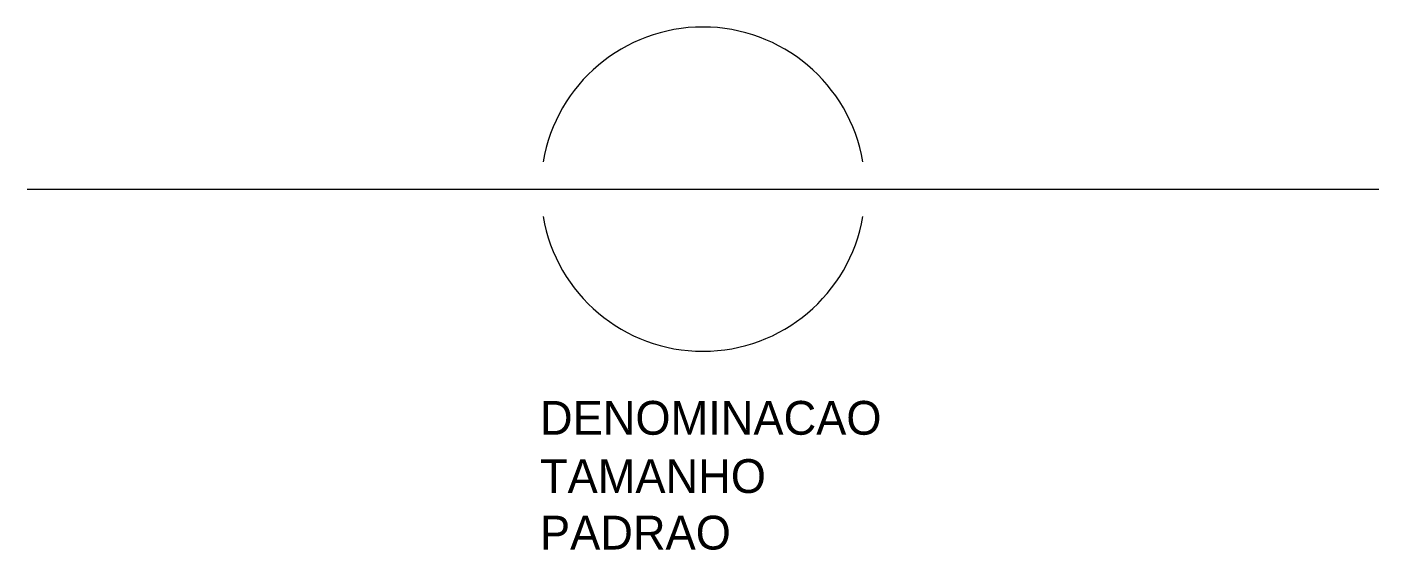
# Model space of a CAD drawing. Extents: x 101 to 301, y 150 to 227.
import ezdxf

# ---------------------------------------------------------------- set-up
doc = ezdxf.new("R2010")
doc.units = 0
doc.layers.add('TUPY', color=3, linetype='CONTINUOUS')

msp = doc.modelspace()

# ---------------------------------------------------------------- linework, layer by layer
at = {"layer": 'TUPY', "color": 0}
msp.add_line((100.76, 202.91), (300.76, 202.91), dxfattribs=at)
for start, end in [(9.7449, 170.2551), (189.7449, 350.2551)]:
    msp.add_arc((200.76, 202.91), 24, start, end, dxfattribs=at)

# ---------------------------------------------------------------- texts
at = {"layer": 'TUPY', "color": 0, "flags": 1}
for tag, p, s in [('DENOMINACAO', (176.65, 166.56), 'DERIVACAO VERTICAL PARA BAIXO'), ('TAMANHO', (176.65, 157.94), ''), ('PADRAO', (176.65, 149.57), '')]:
    msp.add_attdef(tag, p, s, height=5, dxfattribs=at)

doc.saveas('drawing.dxf')
